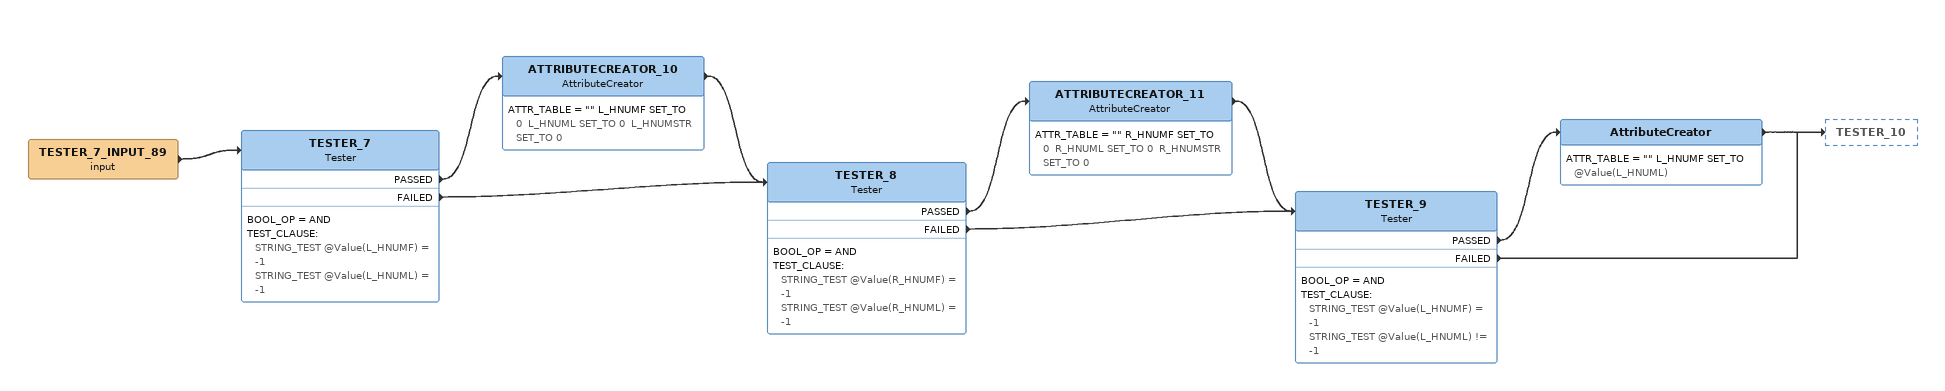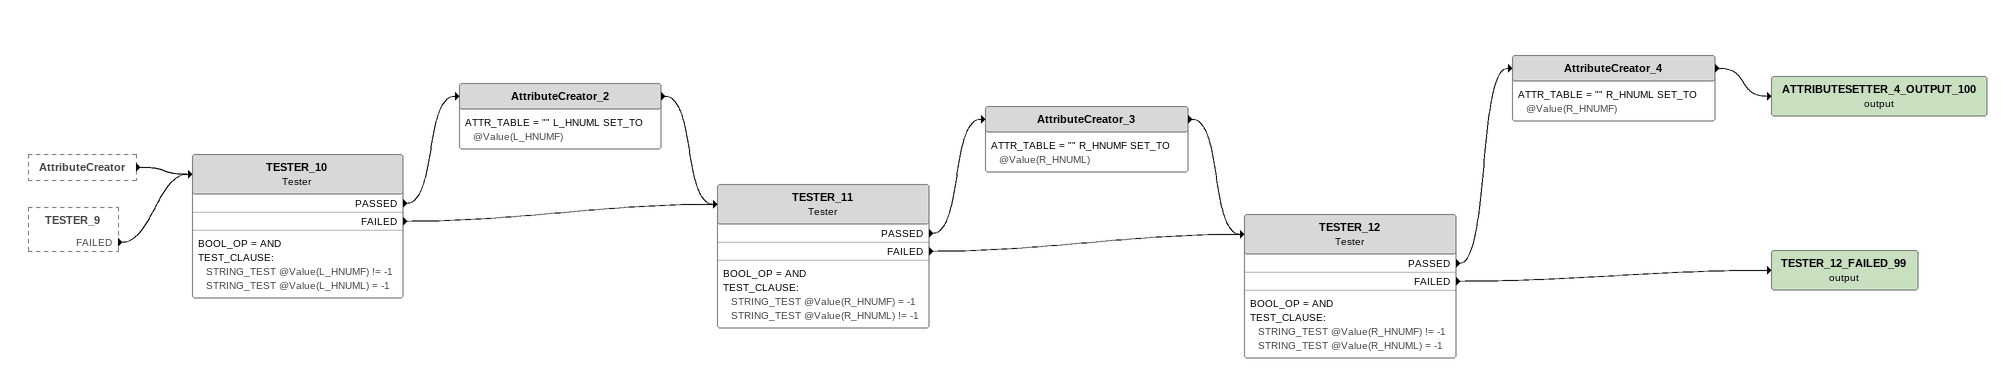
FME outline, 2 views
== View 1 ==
TESTER_7_INPUT_89 (input)
    -> TESTER_7
TESTER_7: Tester
    BOOL_OP = AND
    TEST_CLAUSE:
      STRING_TEST @Value(L_HNUMF) = -1
      STRING_TEST @Value(L_HNUML) = -1
    PASSED -> ATTRIBUTECREATOR_10
    FAILED -> TESTER_8
ATTRIBUTECREATOR_10: AttributeCreator
    ATTR_TABLE = "" L_HNUMF SET_TO 0  L_HNUML SET_TO 0  L_HNUMSTR SET_TO 0
    -> TESTER_8
TESTER_8: Tester
    BOOL_OP = AND
    TEST_CLAUSE:
      STRING_TEST @Value(R_HNUMF) = -1
      STRING_TEST @Value(R_HNUML) = -1
    PASSED -> ATTRIBUTECREATOR_11
    FAILED -> TESTER_9
ATTRIBUTECREATOR_11: AttributeCreator
    ATTR_TABLE = "" R_HNUMF SET_TO 0  R_HNUML SET_TO 0  R_HNUMSTR SET_TO 0
    -> TESTER_9
TESTER_9: Tester
    BOOL_OP = AND
    TEST_CLAUSE:
      STRING_TEST @Value(L_HNUMF) = -1
      STRING_TEST @Value(L_HNUML) != -1
    PASSED -> AttributeCreator
    FAILED -> TESTER_10
AttributeCreator
    ATTR_TABLE = "" L_HNUMF SET_TO @Value(L_HNUML)
    -> TESTER_10

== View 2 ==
AttributeCreator [outside]
    -> TESTER_10
TESTER_9 [outside]
    FAILED -> TESTER_10
TESTER_10: Tester
    BOOL_OP = AND
    TEST_CLAUSE:
      STRING_TEST @Value(L_HNUMF) != -1
      STRING_TEST @Value(L_HNUML) = -1
    PASSED -> AttributeCreator_2
    FAILED -> TESTER_11
AttributeCreator_2
    ATTR_TABLE = "" L_HNUML SET_TO @Value(L_HNUMF)
    -> TESTER_11
TESTER_11: Tester
    BOOL_OP = AND
    TEST_CLAUSE:
      STRING_TEST @Value(R_HNUMF) = -1
      STRING_TEST @Value(R_HNUML) != -1
    PASSED -> AttributeCreator_3
    FAILED -> TESTER_12
AttributeCreator_3
    ATTR_TABLE = "" R_HNUMF SET_TO @Value(R_HNUML)
    -> TESTER_12
TESTER_12: Tester
    BOOL_OP = AND
    TEST_CLAUSE:
      STRING_TEST @Value(R_HNUMF) != -1
      STRING_TEST @Value(R_HNUML) = -1
    PASSED -> AttributeCreator_4
    FAILED -> TESTER_12_FAILED_99 (output)
AttributeCreator_4
    ATTR_TABLE = "" R_HNUML SET_TO @Value(R_HNUMF)
    -> ATTRIBUTESETTER_4_OUTPUT_100 (output)
ATTRIBUTESETTER_4_OUTPUT_100 (output)
TESTER_12_FAILED_99 (output)
